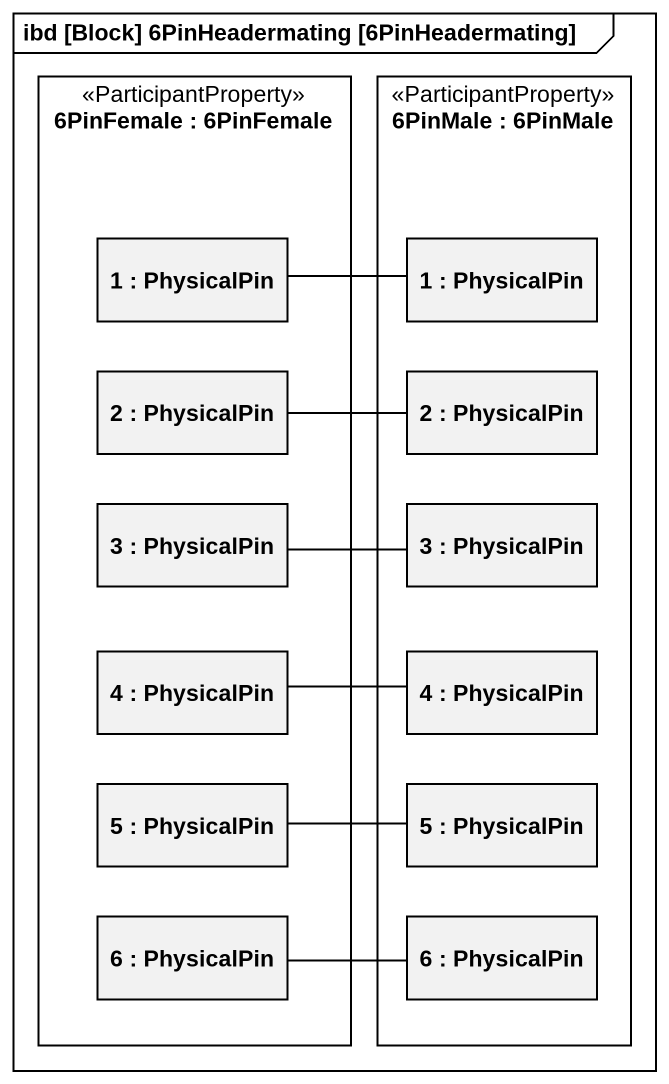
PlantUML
@startuml
mainframe ibd [Block] 6PinHeadermating [6PinHeadermating]
rectangle "6PinFemale : 6PinFemale" as p6PinFemale <<ParticipantProperty>> {
  rectangle "1 : PhysicalPin" as p1
  rectangle "2 : PhysicalPin" as p2
  rectangle "3 : PhysicalPin" as p3
  rectangle "4 : PhysicalPin" as p4
  rectangle "5 : PhysicalPin" as p5
  rectangle "6 : PhysicalPin" as p6
}
rectangle "6PinMale : 6PinMale" as p6PinMale <<ParticipantProperty>> {
  rectangle "1 : PhysicalPin" as p1_2
  rectangle "2 : PhysicalPin" as p2_2
  rectangle "3 : PhysicalPin" as p3_2
  rectangle "4 : PhysicalPin" as p4_2
  rectangle "5 : PhysicalPin" as p5_2
  rectangle "6 : PhysicalPin" as p6_2
}
p1 -right- p1_2
p2 -right- p2_2
p3 -right- p3_2
p4 -right- p4_2
p5 -right- p5_2
p6 -right- p6_2
@enduml
